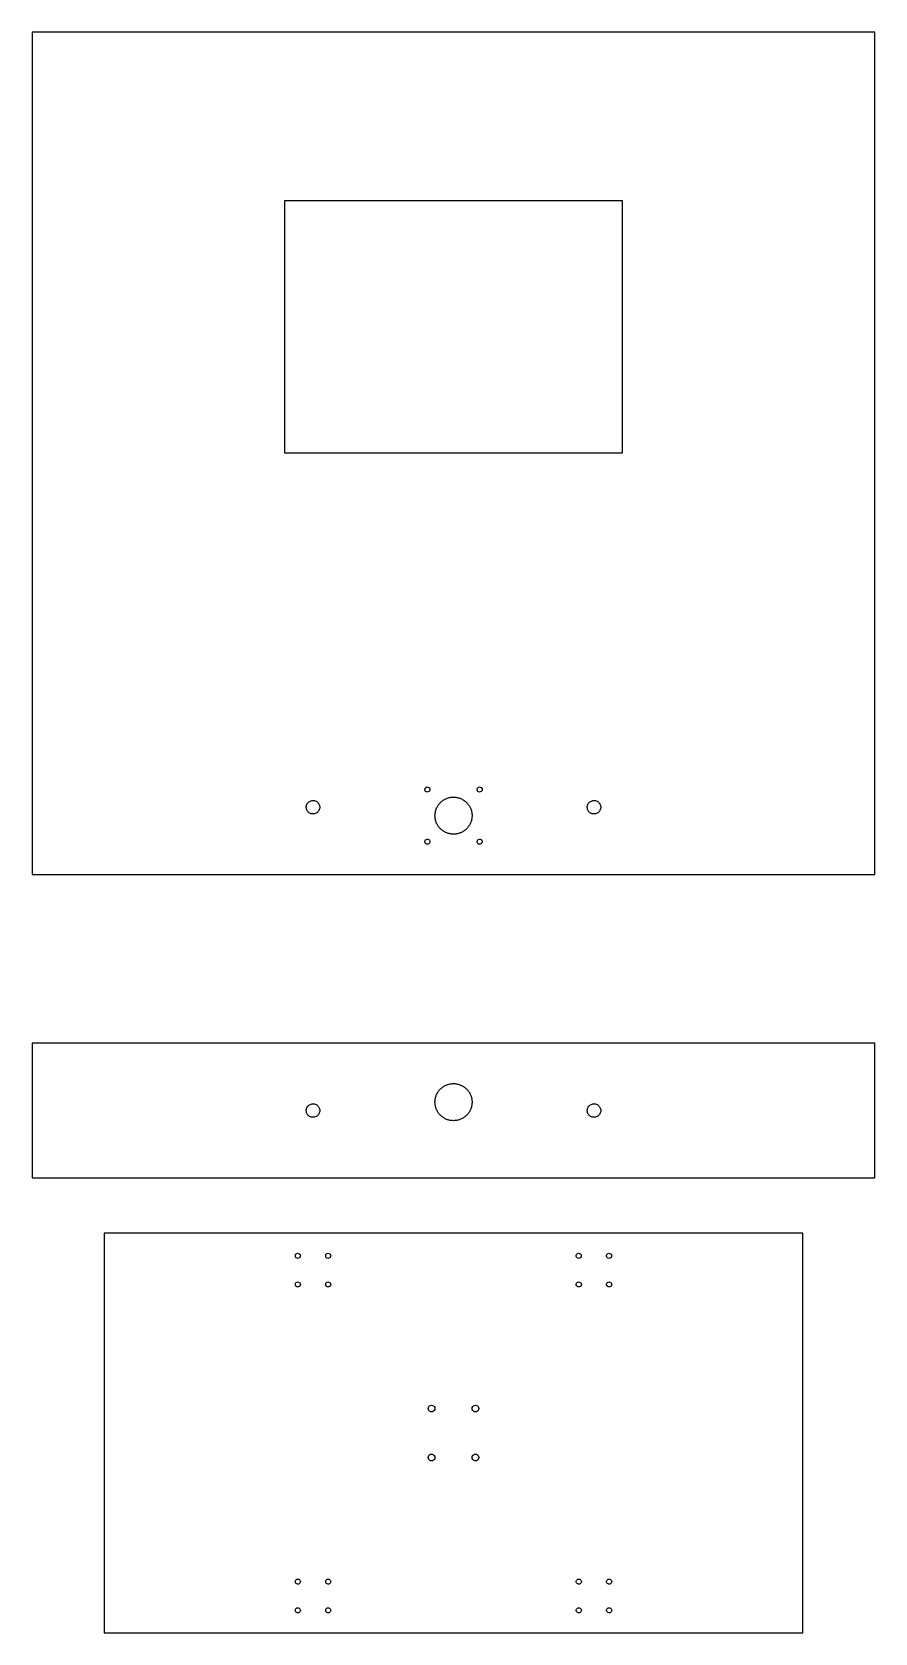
# Model space of a CAD drawing. Extents: x -200 to 1400, y -137 to 1363.
# Drawn here: x 350 to 850, y -137 to 813 of the extents above; entities that cross this region are included whole.
import ezdxf

# ---------------------------------------------------------------- set-up
doc = ezdxf.new("R2010")
doc.units = 0
doc.layers.get('0').update_dxf_attribs({"lineweight": 25, "true_color": 0xffffff})

msp = doc.modelspace()

# ---------------------------------------------------------------- linework, layer by layer
for p, q in [((850, 812.7), (350, 812.7)), ((350, 812.7), (350, 312.7)), ((850, 312.7), (850, 812.7)), ((500, 562.7), (500, 712.7)), ((500, 712.7), (700, 712.7)), ((700, 712.7), (700, 562.7)), ((700, 562.7), (500, 562.7)), ((583.02, 363.45), (583.18, 363.91)), ((583.02, 362.95), (583.02, 363.45)), ((583.18, 362.49), (583.02, 362.95)), ((583.18, 363.91), (583.48, 364.3)), ((583.48, 362.1), (583.18, 362.49)), ((583.48, 364.3), (583.9, 364.57)), ((583.9, 361.83), (583.48, 362.1)), ((583.9, 364.57), (584.38, 364.7)), ((584.38, 361.71), (583.9, 361.83)), ((584.38, 364.7), (584.87, 364.65)), ((584.87, 361.75), (584.38, 361.71)), ((584.87, 364.65), (585.32, 364.46)), ((585.32, 361.94), (584.87, 361.75)), ((585.32, 364.46), (585.68, 364.12)), ((585.68, 362.28), (585.32, 361.94)), ((585.68, 364.12), (585.92, 363.69)), ((585.92, 362.71), (585.68, 362.28)), ((585.92, 363.69), (586, 363.2)), ((586, 363.2), (585.92, 362.71)), ((614.02, 363.45), (614.18, 363.91)), ((614.02, 362.95), (614.02, 363.45)), ((614.18, 362.49), (614.02, 362.95)), ((614.18, 363.91), (614.48, 364.3)), ((614.48, 362.1), (614.18, 362.49)), ((614.48, 364.3), (614.9, 364.57)), ((614.9, 361.83), (614.48, 362.1)), ((614.9, 364.57), (615.38, 364.7)), ((615.38, 361.71), (614.9, 361.83)), ((615.38, 364.7), (615.87, 364.65)), ((615.87, 361.75), (615.38, 361.71)), ((615.87, 364.65), (616.32, 364.46)), ((616.32, 361.94), (615.87, 361.75)), ((616.32, 364.46), (616.68, 364.12)), ((616.68, 362.28), (616.32, 361.94)), ((616.68, 364.12), (616.92, 363.69)), ((616.92, 362.71), (616.68, 362.28)), ((616.92, 363.69), (617, 363.2)), ((617, 363.2), (616.92, 362.71)), ((512.67, 352.95), (512.74, 353.44)), ((512.67, 352.45), (512.67, 352.95)), ((512.74, 351.97), (512.67, 352.45)), ((512.74, 353.44), (512.86, 353.91)), ((512.86, 351.49), (512.74, 351.97)), ((512.86, 353.91), (513.03, 354.37)), ((513.03, 354.37), (513.27, 354.81)), ((513.27, 354.81), (513.55, 355.21)), ((513.55, 355.21), (513.88, 355.57)), ((513.88, 355.57), (514.26, 355.89)), ((514.26, 355.89), (514.67, 356.16)), ((514.67, 356.16), (515.11, 356.38)), ((515.11, 356.38), (515.57, 356.55)), ((515.57, 356.55), (516.05, 356.65)), ((516.05, 356.65), (516.54, 356.7)), ((516.54, 356.7), (517.04, 356.68)), ((517.04, 356.68), (517.52, 356.61)), ((517.52, 356.61), (518, 356.47)), ((518, 356.47), (518.45, 356.28)), ((518.45, 356.28), (518.88, 356.03)), ((518.88, 356.03), (519.27, 355.74)), ((519.27, 355.74), (519.62, 355.39)), ((519.62, 355.39), (519.93, 355.01)), ((519.93, 355.01), (520.19, 354.59)), ((520.19, 354.59), (520.4, 354.15)), ((520.4, 354.15), (520.55, 353.68)), ((520.55, 351.72), (520.4, 351.26)), ((520.55, 353.68), (520.64, 353.19)), ((520.64, 352.21), (520.55, 351.72)), ((520.64, 353.19), (520.67, 352.7)), ((520.67, 352.7), (520.64, 352.21)), ((589.63, 351.36), (589.8, 351.82)), ((589.8, 351.82), (590, 352.28)), ((590, 352.28), (590.22, 352.73)), ((590.22, 352.73), (590.45, 353.16)), ((590.45, 353.16), (590.71, 353.59)), ((590.71, 353.59), (590.99, 354)), ((590.99, 354), (591.28, 354.4)), ((591.28, 354.4), (591.59, 354.79)), ((591.59, 354.79), (591.92, 355.16)), ((591.92, 355.16), (592.27, 355.52)), ((592.27, 355.52), (592.63, 355.86)), ((592.63, 355.86), (593, 356.19)), ((593, 356.19), (593.39, 356.5)), ((593.39, 356.5), (593.8, 356.79)), ((593.8, 356.79), (594.21, 357.06)), ((594.21, 357.06), (594.64, 357.31)), ((594.64, 357.31), (595.08, 357.54)), ((595.08, 357.54), (595.53, 357.75)), ((595.53, 357.75), (595.99, 357.94)), ((595.99, 357.94), (596.46, 358.11)), ((596.46, 358.11), (596.93, 358.26)), ((596.93, 358.26), (597.41, 358.39)), ((597.41, 358.39), (597.9, 358.5)), ((597.9, 358.5), (598.39, 358.58)), ((598.39, 358.58), (598.88, 358.64)), ((598.88, 358.64), (599.38, 358.68)), ((599.38, 358.68), (599.88, 358.7)), ((599.88, 358.7), (600.37, 358.69)), ((600.37, 358.69), (600.87, 358.67)), ((600.87, 358.67), (601.36, 358.62)), ((601.36, 358.62), (601.86, 358.54)), ((601.86, 358.54), (602.34, 358.45)), ((602.34, 358.45), (602.83, 358.33)), ((602.83, 358.33), (603.3, 358.19)), ((603.3, 358.19), (603.78, 358.03)), ((603.78, 358.03), (604.24, 357.85)), ((604.24, 357.85), (604.69, 357.65)), ((604.69, 357.65), (605.14, 357.43)), ((605.14, 357.43), (605.57, 357.18)), ((605.57, 357.18), (605.99, 356.92)), ((605.99, 356.92), (606.4, 356.64)), ((606.4, 356.64), (606.8, 356.34)), ((606.8, 356.34), (607.19, 356.03)), ((607.19, 356.03), (607.56, 355.69)), ((607.56, 355.69), (607.91, 355.35)), ((607.91, 355.35), (608.25, 354.98)), ((608.25, 354.98), (608.57, 354.6)), ((608.57, 354.6), (608.87, 354.21)), ((608.87, 354.21), (609.15, 353.8)), ((609.15, 353.8), (609.42, 353.38)), ((609.42, 353.38), (609.67, 352.95)), ((609.67, 352.95), (609.89, 352.5)), ((609.89, 352.5), (610.1, 352.05)), ((610.1, 352.05), (610.29, 351.59)), ((610.29, 351.59), (610.45, 351.12)), ((679.34, 352.95), (679.4, 353.44)), ((679.34, 352.45), (679.34, 352.95)), ((679.4, 351.97), (679.34, 352.45)), ((679.4, 353.44), (679.52, 353.91)), ((679.52, 351.49), (679.4, 351.97)), ((679.52, 353.91), (679.7, 354.37)), ((679.7, 354.37), (679.93, 354.81)), ((679.93, 354.81), (680.22, 355.21)), ((680.22, 355.21), (680.55, 355.57)), ((680.55, 355.57), (680.92, 355.89)), ((680.92, 355.89), (681.33, 356.16)), ((681.33, 356.16), (681.77, 356.38)), ((681.77, 356.38), (682.24, 356.55)), ((682.24, 356.55), (682.72, 356.65)), ((682.72, 356.65), (683.21, 356.7)), ((683.21, 356.7), (683.7, 356.68)), ((683.7, 356.68), (684.19, 356.61)), ((684.19, 356.61), (684.66, 356.47)), ((684.66, 356.47), (685.12, 356.28)), ((685.12, 356.28), (685.54, 356.03)), ((685.54, 356.03), (685.94, 355.74)), ((685.94, 355.74), (686.29, 355.39)), ((686.29, 355.39), (686.6, 355.01)), ((686.6, 355.01), (686.86, 354.59)), ((686.86, 354.59), (687.06, 354.15)), ((687.06, 354.15), (687.21, 353.68)), ((687.21, 351.72), (687.06, 351.26)), ((687.21, 353.68), (687.3, 353.19)), ((687.3, 352.21), (687.21, 351.72)), ((687.3, 353.19), (687.33, 352.7)), ((687.33, 352.7), (687.3, 352.21)), ((513.03, 351.03), (512.86, 351.49)), ((513.27, 350.59), (513.03, 351.03)), ((513.55, 350.19), (513.27, 350.59)), ((513.88, 349.83), (513.55, 350.19)), ((514.26, 349.51), (513.88, 349.83)), ((514.67, 349.24), (514.26, 349.51)), ((515.11, 349.02), (514.67, 349.24)), ((515.57, 348.85), (515.11, 349.02)), ((516.05, 348.75), (515.57, 348.85)), ((516.54, 348.7), (516.05, 348.75)), ((517.04, 348.72), (516.54, 348.7)), ((517.52, 348.79), (517.04, 348.72)), ((518, 348.93), (517.52, 348.79)), ((518.45, 349.12), (518, 348.93)), ((518.88, 349.37), (518.45, 349.12)), ((519.27, 349.66), (518.88, 349.37)), ((519.62, 350.01), (519.27, 349.66)), ((519.93, 350.39), (519.62, 350.01)), ((520.19, 350.81), (519.93, 350.39)), ((520.4, 351.26), (520.19, 350.81)), ((589, 347.95), (589.03, 348.45)), ((589, 347.45), (589, 347.95)), ((589.03, 346.95), (589, 347.45)), ((589.03, 348.45), (589.07, 348.94)), ((589.07, 346.46), (589.03, 346.95)), ((589.07, 348.94), (589.14, 349.43)), ((589.14, 345.97), (589.07, 346.46)), ((589.14, 349.43), (589.23, 349.92)), ((589.23, 345.48), (589.14, 345.97)), ((589.23, 349.92), (589.34, 350.41)), ((589.34, 344.99), (589.23, 345.48)), ((589.34, 350.41), (589.47, 350.89)), ((589.47, 344.51), (589.34, 344.99)), ((589.47, 350.89), (589.63, 351.36)), ((589.63, 344.04), (589.47, 344.51)), ((589.8, 343.58), (589.63, 344.04)), ((590, 343.12), (589.8, 343.58)), ((590.22, 342.67), (590, 343.12)), ((590.45, 342.24), (590.22, 342.67)), ((590.71, 341.81), (590.45, 342.24)), ((609.42, 342.02), (609.15, 341.6)), ((609.67, 342.45), (609.42, 342.02)), ((609.89, 342.9), (609.67, 342.45)), ((610.1, 343.35), (609.89, 342.9)), ((610.29, 343.81), (610.1, 343.35)), ((610.45, 344.28), (610.29, 343.81)), ((610.45, 351.12), (610.6, 350.65)), ((610.6, 344.75), (610.45, 344.28)), ((610.6, 350.65), (610.72, 350.17)), ((610.72, 345.24), (610.6, 344.75)), ((610.72, 350.17), (610.82, 349.68)), ((610.82, 345.72), (610.72, 345.24)), ((610.82, 349.68), (610.9, 349.19)), ((610.9, 346.21), (610.82, 345.72)), ((610.9, 349.19), (610.95, 348.69)), ((610.95, 346.71), (610.9, 346.21)), ((610.95, 348.69), (610.99, 348.2)), ((610.99, 347.2), (610.95, 346.71)), ((610.99, 348.2), (611, 347.7)), ((611, 347.7), (610.99, 347.2)), ((679.7, 351.03), (679.52, 351.49)), ((679.93, 350.59), (679.7, 351.03)), ((680.22, 350.19), (679.93, 350.59)), ((680.55, 349.83), (680.22, 350.19)), ((680.92, 349.51), (680.55, 349.83)), ((681.33, 349.24), (680.92, 349.51)), ((681.77, 349.02), (681.33, 349.24)), ((682.24, 348.85), (681.77, 349.02)), ((682.72, 348.75), (682.24, 348.85)), ((683.21, 348.7), (682.72, 348.75)), ((683.7, 348.72), (683.21, 348.7)), ((684.19, 348.79), (683.7, 348.72)), ((684.66, 348.93), (684.19, 348.79)), ((685.12, 349.12), (684.66, 348.93)), ((685.54, 349.37), (685.12, 349.12)), ((685.94, 349.66), (685.54, 349.37)), ((686.29, 350.01), (685.94, 349.66)), ((686.6, 350.39), (686.29, 350.01)), ((686.86, 350.81), (686.6, 350.39)), ((687.06, 351.26), (686.86, 350.81)), ((583.02, 332.45), (583.18, 332.91)), ((583.18, 332.91), (583.48, 333.3)), ((583.48, 333.3), (583.9, 333.57)), ((583.9, 333.57), (584.38, 333.69)), ((584.38, 333.69), (584.87, 333.65)), ((584.87, 333.65), (585.32, 333.46)), ((585.32, 333.46), (585.68, 333.12)), ((585.68, 333.12), (585.92, 332.69)), ((585.92, 332.69), (586, 332.2)), ((590.99, 341.4), (590.71, 341.81)), ((591.28, 341), (590.99, 341.4)), ((591.59, 340.61), (591.28, 341)), ((591.92, 340.24), (591.59, 340.61)), ((592.27, 339.88), (591.92, 340.24)), ((592.63, 339.54), (592.27, 339.88)), ((593, 339.21), (592.63, 339.54)), ((593.39, 338.9), (593, 339.21)), ((593.8, 338.61), (593.39, 338.9)), ((594.21, 338.34), (593.8, 338.61)), ((594.64, 338.09), (594.21, 338.34)), ((595.08, 337.86), (594.64, 338.09)), ((595.53, 337.65), (595.08, 337.86)), ((595.99, 337.46), (595.53, 337.65)), ((596.46, 337.29), (595.99, 337.46)), ((596.93, 337.14), (596.46, 337.29)), ((597.41, 337.01), (596.93, 337.14)), ((597.9, 336.9), (597.41, 337.01)), ((598.39, 336.82), (597.9, 336.9)), ((598.88, 336.76), (598.39, 336.82)), ((599.38, 336.72), (598.88, 336.76)), ((599.88, 336.7), (599.38, 336.72)), ((600.37, 336.71), (599.88, 336.7)), ((600.87, 336.73), (600.37, 336.71)), ((601.36, 336.78), (600.87, 336.73)), ((601.86, 336.86), (601.36, 336.78)), ((602.34, 336.95), (601.86, 336.86)), ((602.83, 337.07), (602.34, 336.95)), ((603.3, 337.21), (602.83, 337.07)), ((603.78, 337.37), (603.3, 337.21)), ((604.24, 337.55), (603.78, 337.37)), ((604.69, 337.75), (604.24, 337.55)), ((605.14, 337.97), (604.69, 337.75)), ((605.57, 338.22), (605.14, 337.97)), ((605.99, 338.48), (605.57, 338.22)), ((606.4, 338.76), (605.99, 338.48)), ((606.8, 339.06), (606.4, 338.76)), ((607.19, 339.37), (606.8, 339.06)), ((607.56, 339.71), (607.19, 339.37)), ((607.91, 340.05), (607.56, 339.71)), ((608.25, 340.42), (607.91, 340.05)), ((608.57, 340.8), (608.25, 340.42)), ((608.87, 341.19), (608.57, 340.8)), ((609.15, 341.6), (608.87, 341.19)), ((614.02, 332.45), (614.18, 332.91)), ((614.18, 332.91), (614.48, 333.3)), ((614.48, 333.3), (614.9, 333.57)), ((614.9, 333.57), (615.38, 333.69)), ((615.38, 333.69), (615.87, 333.65)), ((615.87, 333.65), (616.32, 333.46)), ((616.32, 333.46), (616.68, 333.12)), ((616.68, 333.12), (616.92, 332.69)), ((616.92, 332.69), (617, 332.2)), ((583.02, 331.95), (583.02, 332.45)), ((583.18, 331.49), (583.02, 331.95)), ((583.48, 331.1), (583.18, 331.49)), ((583.9, 330.83), (583.48, 331.1)), ((584.38, 330.71), (583.9, 330.83)), ((584.87, 330.75), (584.38, 330.71)), ((585.32, 330.94), (584.87, 330.75)), ((585.68, 331.28), (585.32, 330.94)), ((585.92, 331.71), (585.68, 331.28)), ((586, 332.2), (585.92, 331.71)), ((614.02, 331.95), (614.02, 332.45)), ((614.18, 331.49), (614.02, 331.95)), ((614.48, 331.1), (614.18, 331.49)), ((614.9, 330.83), (614.48, 331.1)), ((615.38, 330.71), (614.9, 330.83)), ((615.87, 330.75), (615.38, 330.71)), ((616.32, 330.94), (615.87, 330.75)), ((616.68, 331.28), (616.32, 330.94)), ((616.92, 331.71), (616.68, 331.28)), ((617, 332.2), (616.92, 331.71)), ((350, 312.7), (850, 312.7)), ((850, 212.7), (350, 212.7)), ((350, 212.7), (350, 132.7)), ((850, 132.7), (850, 212.7)), ((589.34, 180.41), (589.47, 180.89)), ((589.47, 180.89), (589.63, 181.36)), ((589.63, 181.36), (589.8, 181.82)), ((589.8, 181.82), (590, 182.28)), ((590, 182.28), (590.22, 182.73)), ((590.22, 182.73), (590.45, 183.16)), ((590.45, 183.16), (590.71, 183.59)), ((590.71, 183.59), (590.99, 184)), ((590.99, 184), (591.28, 184.4)), ((591.28, 184.4), (591.59, 184.79)), ((591.59, 184.79), (591.92, 185.16)), ((591.92, 185.16), (592.27, 185.52)), ((592.27, 185.52), (592.63, 185.86)), ((592.63, 185.86), (593, 186.19)), ((593, 186.19), (593.39, 186.5)), ((593.39, 186.5), (593.8, 186.79)), ((593.8, 186.79), (594.21, 187.06)), ((594.21, 187.06), (594.64, 187.31)), ((594.64, 187.31), (595.08, 187.54)), ((595.08, 187.54), (595.53, 187.75)), ((595.53, 187.75), (595.99, 187.94)), ((595.99, 187.94), (596.46, 188.11)), ((596.46, 188.11), (596.93, 188.26)), ((596.93, 188.26), (597.41, 188.39)), ((597.41, 188.39), (597.9, 188.5)), ((597.9, 188.5), (598.39, 188.58)), ((598.39, 188.58), (598.88, 188.64)), ((598.88, 188.64), (599.38, 188.68)), ((599.38, 188.68), (599.88, 188.7)), ((599.88, 188.7), (600.37, 188.69)), ((600.37, 188.69), (600.87, 188.67)), ((600.87, 188.67), (601.36, 188.62)), ((601.36, 188.62), (601.86, 188.54)), ((601.86, 188.54), (602.34, 188.45)), ((602.34, 188.45), (602.83, 188.33)), ((602.83, 188.33), (603.3, 188.19)), ((603.3, 188.19), (603.78, 188.03)), ((603.78, 188.03), (604.24, 187.85)), ((604.24, 187.85), (604.69, 187.65)), ((604.69, 187.65), (605.14, 187.43)), ((605.14, 187.43), (605.57, 187.18)), ((605.57, 187.18), (605.99, 186.92)), ((605.99, 186.92), (606.4, 186.64)), ((606.4, 186.64), (606.8, 186.34)), ((606.8, 186.34), (607.19, 186.03)), ((607.19, 186.03), (607.56, 185.69)), ((607.56, 185.69), (607.91, 185.35)), ((607.91, 185.35), (608.25, 184.98)), ((608.25, 184.98), (608.57, 184.6)), ((608.57, 184.6), (608.87, 184.21)), ((608.87, 184.21), (609.15, 183.8)), ((609.15, 183.8), (609.42, 183.38)), ((609.42, 183.38), (609.67, 182.95)), ((609.67, 182.95), (609.89, 182.5)), ((609.89, 182.5), (610.1, 182.05)), ((610.1, 182.05), (610.29, 181.59)), ((610.29, 181.59), (610.45, 181.12)), ((610.45, 181.12), (610.6, 180.65)), ((610.6, 180.65), (610.72, 180.17)), ((512.67, 172.95), (512.74, 173.44)), ((512.67, 172.45), (512.67, 172.95)), ((512.74, 171.97), (512.67, 172.45)), ((512.74, 173.44), (512.86, 173.91)), ((512.86, 171.49), (512.74, 171.97)), ((512.86, 173.91), (513.03, 174.37)), ((513.03, 171.03), (512.86, 171.49)), ((513.03, 174.37), (513.27, 174.81)), ((513.27, 170.59), (513.03, 171.03)), ((513.27, 174.81), (513.55, 175.21)), ((513.55, 175.21), (513.88, 175.57)), ((513.88, 175.57), (514.26, 175.89)), ((514.26, 175.89), (514.67, 176.16)), ((514.67, 176.16), (515.11, 176.38)), ((515.11, 176.38), (515.57, 176.55)), ((515.57, 176.55), (516.05, 176.65)), ((516.05, 176.65), (516.54, 176.7)), ((516.54, 176.7), (517.04, 176.68)), ((517.04, 176.68), (517.52, 176.61)), ((517.52, 176.61), (518, 176.47)), ((518, 176.47), (518.45, 176.28)), ((518.45, 176.28), (518.88, 176.03)), ((518.88, 176.03), (519.27, 175.74)), ((519.27, 175.74), (519.62, 175.39)), ((519.62, 175.39), (519.93, 175.01)), ((519.93, 175.01), (520.19, 174.59)), ((520.19, 174.59), (520.4, 174.15)), ((520.4, 171.26), (520.19, 170.81)), ((520.4, 174.15), (520.55, 173.68)), ((520.55, 171.72), (520.4, 171.26)), ((520.55, 173.68), (520.64, 173.19)), ((520.64, 172.21), (520.55, 171.72)), ((520.64, 173.19), (520.67, 172.7)), ((520.67, 172.7), (520.64, 172.21)), ((589, 177.95), (589.03, 178.45)), ((589, 177.45), (589, 177.95)), ((589.03, 176.95), (589, 177.45)), ((589.03, 178.45), (589.07, 178.94)), ((589.07, 176.46), (589.03, 176.95)), ((589.07, 178.94), (589.14, 179.43)), ((589.14, 175.97), (589.07, 176.46)), ((589.14, 179.43), (589.23, 179.92)), ((589.23, 175.48), (589.14, 175.97)), ((589.23, 179.92), (589.34, 180.41)), ((589.34, 174.99), (589.23, 175.48)), ((589.47, 174.51), (589.34, 174.99)), ((589.63, 174.04), (589.47, 174.51)), ((589.8, 173.58), (589.63, 174.04)), ((590, 173.12), (589.8, 173.58)), ((590.22, 172.67), (590, 173.12)), ((590.45, 172.24), (590.22, 172.67)), ((590.71, 171.81), (590.45, 172.24)), ((590.99, 171.4), (590.71, 171.81)), ((591.28, 171), (590.99, 171.4)), ((608.87, 171.19), (608.57, 170.8)), ((609.15, 171.6), (608.87, 171.19)), ((609.42, 172.02), (609.15, 171.6)), ((609.67, 172.45), (609.42, 172.02)), ((609.89, 172.9), (609.67, 172.45)), ((610.1, 173.35), (609.89, 172.9)), ((610.29, 173.81), (610.1, 173.35)), ((610.45, 174.28), (610.29, 173.81)), ((610.6, 174.75), (610.45, 174.28)), ((610.72, 175.24), (610.6, 174.75)), ((610.72, 180.17), (610.82, 179.68)), ((610.82, 175.72), (610.72, 175.24)), ((610.82, 179.68), (610.9, 179.19)), ((610.9, 176.21), (610.82, 175.72)), ((610.9, 179.19), (610.95, 178.69)), ((610.95, 176.71), (610.9, 176.21)), ((610.95, 178.69), (610.99, 178.2)), ((610.99, 177.2), (610.95, 176.71)), ((610.99, 178.2), (611, 177.7)), ((611, 177.7), (610.99, 177.2)), ((679.34, 172.95), (679.4, 173.44)), ((679.34, 172.45), (679.34, 172.95)), ((679.4, 171.97), (679.34, 172.45)), ((679.4, 173.44), (679.52, 173.91)), ((679.52, 171.49), (679.4, 171.97)), ((679.52, 173.91), (679.7, 174.37)), ((679.7, 171.03), (679.52, 171.49)), ((679.7, 174.37), (679.93, 174.81)), ((679.93, 170.59), (679.7, 171.03)), ((679.93, 174.81), (680.22, 175.21)), ((680.22, 175.21), (680.55, 175.57)), ((680.55, 175.57), (680.92, 175.89)), ((680.92, 175.89), (681.33, 176.16)), ((681.33, 176.16), (681.77, 176.38)), ((681.77, 176.38), (682.24, 176.55)), ((682.24, 176.55), (682.72, 176.65)), ((682.72, 176.65), (683.21, 176.7)), ((683.21, 176.7), (683.7, 176.68)), ((683.7, 176.68), (684.19, 176.61)), ((684.19, 176.61), (684.66, 176.47)), ((684.66, 176.47), (685.12, 176.28)), ((685.12, 176.28), (685.54, 176.03)), ((685.54, 176.03), (685.94, 175.74)), ((685.94, 175.74), (686.29, 175.39)), ((686.29, 175.39), (686.6, 175.01)), ((686.6, 175.01), (686.86, 174.59)), ((686.86, 174.59), (687.06, 174.15)), ((687.06, 171.26), (686.86, 170.81)), ((687.06, 174.15), (687.21, 173.68)), ((687.21, 171.72), (687.06, 171.26)), ((687.21, 173.68), (687.3, 173.19)), ((687.3, 172.21), (687.21, 171.72)), ((687.3, 173.19), (687.33, 172.7)), ((687.33, 172.7), (687.3, 172.21)), ((513.55, 170.19), (513.27, 170.59)), ((513.88, 169.83), (513.55, 170.19)), ((514.26, 169.51), (513.88, 169.83)), ((514.67, 169.24), (514.26, 169.51)), ((515.11, 169.02), (514.67, 169.24)), ((515.57, 168.85), (515.11, 169.02)), ((516.05, 168.75), (515.57, 168.85)), ((516.54, 168.7), (516.05, 168.75)), ((517.04, 168.72), (516.54, 168.7)), ((517.52, 168.79), (517.04, 168.72)), ((518, 168.93), (517.52, 168.79)), ((518.45, 169.12), (518, 168.93)), ((518.88, 169.37), (518.45, 169.12)), ((519.27, 169.66), (518.88, 169.37)), ((519.62, 170.01), (519.27, 169.66)), ((519.93, 170.39), (519.62, 170.01)), ((520.19, 170.81), (519.93, 170.39)), ((591.59, 170.61), (591.28, 171)), ((591.92, 170.24), (591.59, 170.61)), ((592.27, 169.88), (591.92, 170.24)), ((592.63, 169.54), (592.27, 169.88)), ((593, 169.21), (592.63, 169.54)), ((593.39, 168.9), (593, 169.21)), ((593.8, 168.61), (593.39, 168.9)), ((594.21, 168.34), (593.8, 168.61)), ((594.64, 168.09), (594.21, 168.34)), ((595.08, 167.86), (594.64, 168.09)), ((595.53, 167.65), (595.08, 167.86)), ((595.99, 167.46), (595.53, 167.65)), ((596.46, 167.29), (595.99, 167.46)), ((596.93, 167.14), (596.46, 167.29)), ((597.41, 167.01), (596.93, 167.14)), ((597.9, 166.9), (597.41, 167.01)), ((598.39, 166.82), (597.9, 166.9)), ((598.88, 166.76), (598.39, 166.82)), ((599.38, 166.72), (598.88, 166.76)), ((599.88, 166.7), (599.38, 166.72)), ((600.37, 166.71), (599.88, 166.7)), ((600.87, 166.73), (600.37, 166.71)), ((601.36, 166.78), (600.87, 166.73)), ((601.86, 166.86), (601.36, 166.78)), ((602.34, 166.95), (601.86, 166.86)), ((602.83, 167.07), (602.34, 166.95)), ((603.3, 167.21), (602.83, 167.07)), ((603.78, 167.37), (603.3, 167.21)), ((604.24, 167.55), (603.78, 167.37)), ((604.69, 167.75), (604.24, 167.55)), ((605.14, 167.97), (604.69, 167.75)), ((605.57, 168.22), (605.14, 167.97)), ((605.99, 168.48), (605.57, 168.22)), ((606.4, 168.76), (605.99, 168.48)), ((606.8, 169.06), (606.4, 168.76)), ((607.19, 169.37), (606.8, 169.06)), ((607.56, 169.71), (607.19, 169.37)), ((607.91, 170.05), (607.56, 169.71)), ((608.25, 170.42), (607.91, 170.05)), ((608.57, 170.8), (608.25, 170.42)), ((680.22, 170.19), (679.93, 170.59)), ((680.55, 169.83), (680.22, 170.19)), ((680.92, 169.51), (680.55, 169.83)), ((681.33, 169.24), (680.92, 169.51)), ((681.77, 169.02), (681.33, 169.24)), ((682.24, 168.85), (681.77, 169.02)), ((682.72, 168.75), (682.24, 168.85)), ((683.21, 168.7), (682.72, 168.75)), ((683.7, 168.72), (683.21, 168.7)), ((684.19, 168.79), (683.7, 168.72)), ((684.66, 168.93), (684.19, 168.79)), ((685.12, 169.12), (684.66, 168.93)), ((685.54, 169.37), (685.12, 169.12)), ((685.94, 169.66), (685.54, 169.37)), ((686.29, 170.01), (685.94, 169.66)), ((686.6, 170.39), (686.29, 170.01)), ((686.86, 170.81), (686.6, 170.39)), ((350, 132.7), (850, 132.7)), ((807.3, 100), (392.7, 100)), ((392.7, 100), (392.7, -137.3)), ((807.3, -137.3), (807.3, 100)), ((506.19, 86.75), (506.35, 87.21)), ((506.19, 86.25), (506.19, 86.75)), ((506.35, 85.79), (506.19, 86.25)), ((506.35, 87.21), (506.65, 87.6)), ((506.65, 85.4), (506.35, 85.79)), ((506.65, 87.6), (507.06, 87.87)), ((507.06, 87.87), (507.54, 88)), ((507.54, 88), (508.04, 87.95)), ((508.04, 87.95), (508.49, 87.76)), ((508.49, 87.76), (508.85, 87.42)), ((508.85, 85.58), (508.49, 85.24)), ((508.85, 87.42), (509.09, 86.99)), ((509.09, 86.01), (508.85, 85.58)), ((509.09, 86.99), (509.17, 86.5)), ((509.17, 86.5), (509.09, 86.01)), ((524.19, 86.75), (524.35, 87.21)), ((524.19, 86.25), (524.19, 86.75)), ((524.35, 85.79), (524.19, 86.25)), ((524.35, 87.21), (524.65, 87.6)), ((524.65, 85.4), (524.35, 85.79)), ((524.65, 87.6), (525.06, 87.87)), ((525.06, 87.87), (525.54, 88)), ((525.54, 88), (526.04, 87.95)), ((526.04, 87.95), (526.49, 87.76)), ((526.49, 87.76), (526.85, 87.42)), ((526.85, 85.58), (526.49, 85.24)), ((526.85, 87.42), (527.09, 86.99)), ((527.09, 86.01), (526.85, 85.58)), ((527.09, 86.99), (527.17, 86.5)), ((527.17, 86.5), (527.09, 86.01)), ((672.85, 86.75), (673.01, 87.21)), ((672.85, 86.25), (672.85, 86.75)), ((673.01, 85.79), (672.85, 86.25)), ((673.01, 87.21), (673.32, 87.6)), ((673.32, 85.4), (673.01, 85.79)), ((673.32, 87.6), (673.73, 87.87)), ((673.73, 87.87), (674.21, 88)), ((674.21, 88), (674.7, 87.95)), ((674.7, 87.95), (675.15, 87.76)), ((675.15, 87.76), (675.52, 87.42)), ((675.52, 85.58), (675.15, 85.24)), ((675.52, 87.42), (675.75, 86.99)), ((675.75, 86.01), (675.52, 85.58)), ((675.75, 86.99), (675.83, 86.5)), ((675.83, 86.5), (675.75, 86.01)), ((690.85, 86.75), (691.01, 87.21)), ((690.85, 86.25), (690.85, 86.75)), ((691.01, 85.79), (690.85, 86.25)), ((691.01, 87.21), (691.32, 87.6)), ((691.32, 85.4), (691.01, 85.79)), ((691.32, 87.6), (691.73, 87.87)), ((691.73, 87.87), (692.21, 88)), ((692.21, 88), (692.7, 87.95)), ((692.7, 87.95), (693.15, 87.76)), ((693.15, 87.76), (693.52, 87.42)), ((693.52, 85.58), (693.15, 85.24)), ((693.52, 87.42), (693.75, 86.99)), ((693.75, 86.01), (693.52, 85.58)), ((693.75, 86.99), (693.83, 86.5)), ((693.83, 86.5), (693.75, 86.01)), ((507.06, 85.13), (506.65, 85.4)), ((507.54, 85.01), (507.06, 85.13)), ((508.04, 85.05), (507.54, 85.01)), ((508.49, 85.24), (508.04, 85.05)), ((525.06, 85.13), (524.65, 85.4)), ((525.54, 85.01), (525.06, 85.13)), ((526.04, 85.05), (525.54, 85.01)), ((526.49, 85.24), (526.04, 85.05)), ((673.73, 85.13), (673.32, 85.4)), ((674.21, 85.01), (673.73, 85.13)), ((674.7, 85.05), (674.21, 85.01)), ((675.15, 85.24), (674.7, 85.05)), ((691.73, 85.13), (691.32, 85.4)), ((692.21, 85.01), (691.73, 85.13)), ((692.7, 85.05), (692.21, 85.01)), ((693.15, 85.24), (692.7, 85.05)), ((506.19, 69.75), (506.35, 70.21)), ((506.19, 69.25), (506.19, 69.75)), ((506.35, 68.79), (506.19, 69.25)), ((506.35, 70.21), (506.65, 70.6)), ((506.65, 68.4), (506.35, 68.79)), ((506.65, 70.6), (507.06, 70.87)), ((507.06, 68.13), (506.65, 68.4)), ((507.06, 70.87), (507.54, 71)), ((507.54, 68.01), (507.06, 68.13)), ((507.54, 71), (508.04, 70.95)), ((508.04, 68.05), (507.54, 68.01)), ((508.04, 70.95), (508.49, 70.76)), ((508.49, 68.24), (508.04, 68.05)), ((508.49, 70.76), (508.85, 70.42)), ((508.85, 68.58), (508.49, 68.24)), ((508.85, 70.42), (509.09, 69.99)), ((509.09, 69.01), (508.85, 68.58)), ((509.09, 69.99), (509.17, 69.5)), ((509.17, 69.5), (509.09, 69.01)), ((524.19, 69.75), (524.35, 70.21)), ((524.19, 69.25), (524.19, 69.75)), ((524.35, 68.79), (524.19, 69.25)), ((524.35, 70.21), (524.65, 70.6)), ((524.65, 68.4), (524.35, 68.79)), ((524.65, 70.6), (525.06, 70.87)), ((525.06, 68.13), (524.65, 68.4)), ((525.06, 70.87), (525.54, 71)), ((525.54, 68.01), (525.06, 68.13)), ((525.54, 71), (526.04, 70.95)), ((526.04, 68.05), (525.54, 68.01)), ((526.04, 70.95), (526.49, 70.76)), ((526.49, 68.24), (526.04, 68.05)), ((526.49, 70.76), (526.85, 70.42)), ((526.85, 68.58), (526.49, 68.24)), ((526.85, 70.42), (527.09, 69.99)), ((527.09, 69.01), (526.85, 68.58)), ((527.09, 69.99), (527.17, 69.5)), ((527.17, 69.5), (527.09, 69.01)), ((672.85, 69.75), (673.01, 70.21)), ((672.85, 69.25), (672.85, 69.75)), ((673.01, 68.79), (672.85, 69.25)), ((673.01, 70.21), (673.32, 70.6)), ((673.32, 68.4), (673.01, 68.79)), ((673.32, 70.6), (673.73, 70.87)), ((673.73, 68.13), (673.32, 68.4)), ((673.73, 70.87), (674.21, 71)), ((674.21, 68.01), (673.73, 68.13)), ((674.21, 71), (674.7, 70.95)), ((674.7, 68.05), (674.21, 68.01)), ((674.7, 70.95), (675.15, 70.76)), ((675.15, 68.24), (674.7, 68.05)), ((675.15, 70.76), (675.52, 70.42)), ((675.52, 68.58), (675.15, 68.24)), ((675.52, 70.42), (675.75, 69.99)), ((675.75, 69.01), (675.52, 68.58)), ((675.75, 69.99), (675.83, 69.5)), ((675.83, 69.5), (675.75, 69.01)), ((690.85, 69.75), (691.01, 70.21)), ((690.85, 69.25), (690.85, 69.75)), ((691.01, 68.79), (690.85, 69.25)), ((691.01, 70.21), (691.32, 70.6)), ((691.32, 68.4), (691.01, 68.79)), ((691.32, 70.6), (691.73, 70.87)), ((691.73, 68.13), (691.32, 68.4)), ((691.73, 70.87), (692.21, 71)), ((692.21, 68.01), (691.73, 68.13)), ((692.21, 71), (692.7, 70.95)), ((692.7, 68.05), (692.21, 68.01)), ((692.7, 70.95), (693.15, 70.76)), ((693.15, 68.24), (692.7, 68.05)), ((693.15, 70.76), (693.52, 70.42)), ((693.52, 68.58), (693.15, 68.24)), ((693.52, 70.42), (693.75, 69.99)), ((693.75, 69.01), (693.52, 68.58)), ((693.75, 69.99), (693.83, 69.5)), ((693.83, 69.5), (693.75, 69.01)), ((585, -4.15), (585.1, -3.53)), ((585.1, -4.77), (585, -4.15)), ((585.1, -3.53), (585.38, -2.97)), ((585.38, -5.33), (585.1, -4.77)), ((585.38, -2.97), (585.82, -2.53)), ((585.82, -5.77), (585.38, -5.33)), ((585.82, -2.53), (586.38, -2.25)), ((586.38, -6.05), (585.82, -5.77)), ((586.38, -2.25), (587, -2.15)), ((587, -6.15), (586.38, -6.05)), ((587, -2.15), (587.62, -2.25)), ((587.62, -6.05), (587, -6.15)), ((587.62, -2.25), (588.18, -2.53)), ((588.18, -5.77), (587.62, -6.05)), ((588.18, -2.53), (588.62, -2.97)), ((588.62, -5.33), (588.18, -5.77)), ((588.62, -2.97), (588.9, -3.53)), ((588.9, -4.77), (588.62, -5.33)), ((588.9, -3.53), (589, -4.15)), ((589, -4.15), (588.9, -4.77)), ((611, -4.15), (611.1, -3.53)), ((611.1, -4.77), (611, -4.15)), ((611.1, -3.53), (611.38, -2.97)), ((611.38, -5.33), (611.1, -4.77)), ((611.38, -2.97), (611.82, -2.53)), ((611.82, -5.77), (611.38, -5.33)), ((611.82, -2.53), (612.38, -2.25)), ((612.38, -6.05), (611.82, -5.77)), ((612.38, -2.25), (613, -2.15)), ((613, -6.15), (612.38, -6.05)), ((613, -2.15), (613.62, -2.25)), ((613.62, -6.05), (613, -6.15)), ((613.62, -2.25), (614.18, -2.53)), ((614.18, -5.77), (613.62, -6.05)), ((614.18, -2.53), (614.62, -2.97)), ((614.62, -5.33), (614.18, -5.77)), ((614.62, -2.97), (614.9, -3.53)), ((614.9, -4.77), (614.62, -5.33)), ((614.9, -3.53), (615, -4.15)), ((615, -4.15), (614.9, -4.77)), ((585, -33.15), (585.1, -32.53)), ((585.1, -33.77), (585, -33.15)), ((585.1, -32.53), (585.38, -31.97)), ((585.38, -34.33), (585.1, -33.77)), ((585.38, -31.97), (585.82, -31.53)), ((585.82, -34.77), (585.38, -34.33)), ((585.82, -31.53), (586.38, -31.25)), ((586.38, -35.05), (585.82, -34.77)), ((586.38, -31.25), (587, -31.15)), ((587, -35.15), (586.38, -35.05)), ((587, -31.15), (587.62, -31.25)), ((587.62, -35.05), (587, -35.15)), ((587.62, -31.25), (588.18, -31.53)), ((588.18, -34.77), (587.62, -35.05)), ((588.18, -31.53), (588.62, -31.97)), ((588.62, -34.33), (588.18, -34.77)), ((588.62, -31.97), (588.9, -32.53)), ((588.9, -33.77), (588.62, -34.33)), ((588.9, -32.53), (589, -33.15)), ((589, -33.15), (588.9, -33.77)), ((611, -33.15), (611.1, -32.53)), ((611.1, -33.77), (611, -33.15)), ((611.1, -32.53), (611.38, -31.97)), ((611.38, -34.33), (611.1, -33.77)), ((611.38, -31.97), (611.82, -31.53)), ((611.82, -34.77), (611.38, -34.33)), ((611.82, -31.53), (612.38, -31.25)), ((612.38, -35.05), (611.82, -34.77)), ((612.38, -31.25), (613, -31.15)), ((613, -35.15), (612.38, -35.05)), ((613, -31.15), (613.62, -31.25)), ((613.62, -35.05), (613, -35.15)), ((613.62, -31.25), (614.18, -31.53)), ((614.18, -34.77), (613.62, -35.05)), ((614.18, -31.53), (614.62, -31.97)), ((614.62, -34.33), (614.18, -34.77)), ((614.62, -31.97), (614.9, -32.53)), ((614.9, -33.77), (614.62, -34.33)), ((614.9, -32.53), (615, -33.15)), ((615, -33.15), (614.9, -33.77)), ((506.19, -106.55), (506.35, -106.09)), ((506.19, -107.05), (506.19, -106.55)), ((506.35, -107.51), (506.19, -107.05)), ((506.35, -106.09), (506.65, -105.7)), ((506.65, -107.9), (506.35, -107.51)), ((506.65, -105.7), (507.06, -105.43)), ((507.06, -108.17), (506.65, -107.9)), ((507.06, -105.43), (507.54, -105.3)), ((507.54, -108.29), (507.06, -108.17)), ((507.54, -105.3), (508.04, -105.35)), ((508.04, -108.25), (507.54, -108.29)), ((508.04, -105.35), (508.49, -105.54)), ((508.49, -108.06), (508.04, -108.25)), ((508.49, -105.54), (508.85, -105.88)), ((508.85, -107.72), (508.49, -108.06)), ((508.85, -105.88), (509.09, -106.31)), ((509.09, -107.29), (508.85, -107.72)), ((509.09, -106.31), (509.17, -106.8)), ((509.17, -106.8), (509.09, -107.29)), ((524.19, -106.55), (524.35, -106.09)), ((524.19, -107.05), (524.19, -106.55)), ((524.35, -107.51), (524.19, -107.05)), ((524.35, -106.09), (524.65, -105.7)), ((524.65, -107.9), (524.35, -107.51)), ((524.65, -105.7), (525.06, -105.43)), ((525.06, -108.17), (524.65, -107.9)), ((525.06, -105.43), (525.54, -105.3)), ((525.54, -108.29), (525.06, -108.17)), ((525.54, -105.3), (526.04, -105.35)), ((526.04, -108.25), (525.54, -108.29)), ((526.04, -105.35), (526.49, -105.54)), ((526.49, -108.06), (526.04, -108.25)), ((526.49, -105.54), (526.85, -105.88)), ((526.85, -107.72), (526.49, -108.06)), ((526.85, -105.88), (527.09, -106.31)), ((527.09, -107.29), (526.85, -107.72)), ((527.09, -106.31), (527.17, -106.8)), ((527.17, -106.8), (527.09, -107.29)), ((672.85, -106.55), (673.01, -106.09)), ((672.85, -107.05), (672.85, -106.55)), ((673.01, -107.51), (672.85, -107.05)), ((673.01, -106.09), (673.32, -105.7)), ((673.32, -107.9), (673.01, -107.51)), ((673.32, -105.7), (673.73, -105.43)), ((673.73, -108.17), (673.32, -107.9)), ((673.73, -105.43), (674.21, -105.3)), ((674.21, -108.29), (673.73, -108.17)), ((674.21, -105.3), (674.7, -105.35)), ((674.7, -108.25), (674.21, -108.29)), ((674.7, -105.35), (675.15, -105.54)), ((675.15, -108.06), (674.7, -108.25)), ((675.15, -105.54), (675.52, -105.88)), ((675.52, -107.72), (675.15, -108.06)), ((675.52, -105.88), (675.75, -106.31)), ((675.75, -107.29), (675.52, -107.72)), ((675.75, -106.31), (675.83, -106.8)), ((675.83, -106.8), (675.75, -107.29)), ((690.85, -106.55), (691.01, -106.09)), ((690.85, -107.05), (690.85, -106.55)), ((691.01, -107.51), (690.85, -107.05)), ((691.01, -106.09), (691.32, -105.7)), ((691.32, -107.9), (691.01, -107.51)), ((691.32, -105.7), (691.73, -105.43)), ((691.73, -108.17), (691.32, -107.9)), ((691.73, -105.43), (692.21, -105.3)), ((692.21, -108.29), (691.73, -108.17)), ((692.21, -105.3), (692.7, -105.35)), ((692.7, -108.25), (692.21, -108.29)), ((692.7, -105.35), (693.15, -105.54)), ((693.15, -108.06), (692.7, -108.25)), ((693.15, -105.54), (693.52, -105.88)), ((693.52, -107.72), (693.15, -108.06)), ((693.52, -105.88), (693.75, -106.31)), ((693.75, -107.29), (693.52, -107.72)), ((693.75, -106.31), (693.83, -106.8)), ((693.83, -106.8), (693.75, -107.29)), ((506.19, -123.55), (506.35, -123.09)), ((506.35, -123.09), (506.65, -122.7)), ((506.65, -122.7), (507.06, -122.43)), ((507.06, -122.43), (507.54, -122.3)), ((507.54, -122.3), (508.04, -122.35)), ((508.04, -122.35), (508.49, -122.54)), ((508.49, -122.54), (508.85, -122.88)), ((508.85, -122.88), (509.09, -123.31)), ((509.09, -123.31), (509.17, -123.8)), ((524.19, -123.55), (524.35, -123.09)), ((524.35, -123.09), (524.65, -122.7)), ((524.65, -122.7), (525.06, -122.43)), ((525.06, -122.43), (525.54, -122.3)), ((525.54, -122.3), (526.04, -122.35)), ((526.04, -122.35), (526.49, -122.54)), ((526.49, -122.54), (526.85, -122.88)), ((526.85, -122.88), (527.09, -123.31)), ((527.09, -123.31), (527.17, -123.8)), ((672.85, -123.55), (673.01, -123.09)), ((673.01, -123.09), (673.32, -122.7)), ((673.32, -122.7), (673.73, -122.43)), ((673.73, -122.43), (674.21, -122.3)), ((674.21, -122.3), (674.7, -122.35)), ((674.7, -122.35), (675.15, -122.54)), ((675.15, -122.54), (675.52, -122.88)), ((675.52, -122.88), (675.75, -123.31)), ((675.75, -123.31), (675.83, -123.8)), ((690.85, -123.55), (691.01, -123.09)), ((691.01, -123.09), (691.32, -122.7)), ((691.32, -122.7), (691.73, -122.43)), ((691.73, -122.43), (692.21, -122.3)), ((692.21, -122.3), (692.7, -122.35)), ((692.7, -122.35), (693.15, -122.54)), ((693.15, -122.54), (693.52, -122.88)), ((693.52, -122.88), (693.75, -123.31)), ((693.75, -123.31), (693.83, -123.8)), ((506.19, -124.05), (506.19, -123.55)), ((506.35, -124.51), (506.19, -124.05)), ((506.65, -124.9), (506.35, -124.51)), ((507.06, -125.17), (506.65, -124.9)), ((507.54, -125.29), (507.06, -125.17)), ((508.04, -125.25), (507.54, -125.29)), ((508.49, -125.06), (508.04, -125.25)), ((508.85, -124.72), (508.49, -125.06)), ((509.09, -124.29), (508.85, -124.72)), ((509.17, -123.8), (509.09, -124.29)), ((524.19, -124.05), (524.19, -123.55)), ((524.35, -124.51), (524.19, -124.05)), ((524.65, -124.9), (524.35, -124.51)), ((525.06, -125.17), (524.65, -124.9)), ((525.54, -125.29), (525.06, -125.17)), ((526.04, -125.25), (525.54, -125.29)), ((526.49, -125.06), (526.04, -125.25)), ((526.85, -124.72), (526.49, -125.06)), ((527.09, -124.29), (526.85, -124.72)), ((527.17, -123.8), (527.09, -124.29)), ((672.85, -124.05), (672.85, -123.55)), ((673.01, -124.51), (672.85, -124.05)), ((673.32, -124.9), (673.01, -124.51)), ((673.73, -125.17), (673.32, -124.9)), ((674.21, -125.29), (673.73, -125.17)), ((674.7, -125.25), (674.21, -125.29)), ((675.15, -125.06), (674.7, -125.25)), ((675.52, -124.72), (675.15, -125.06)), ((675.75, -124.29), (675.52, -124.72)), ((675.83, -123.8), (675.75, -124.29)), ((690.85, -124.05), (690.85, -123.55)), ((691.01, -124.51), (690.85, -124.05)), ((691.32, -124.9), (691.01, -124.51)), ((691.73, -125.17), (691.32, -124.9)), ((692.21, -125.29), (691.73, -125.17)), ((692.7, -125.25), (692.21, -125.29)), ((693.15, -125.06), (692.7, -125.25)), ((693.52, -124.72), (693.15, -125.06)), ((693.75, -124.29), (693.52, -124.72)), ((693.83, -123.8), (693.75, -124.29)), ((392.7, -137.3), (807.3, -137.3))]:
    msp.add_line(p, q)

doc.saveas('drawing.dxf')
